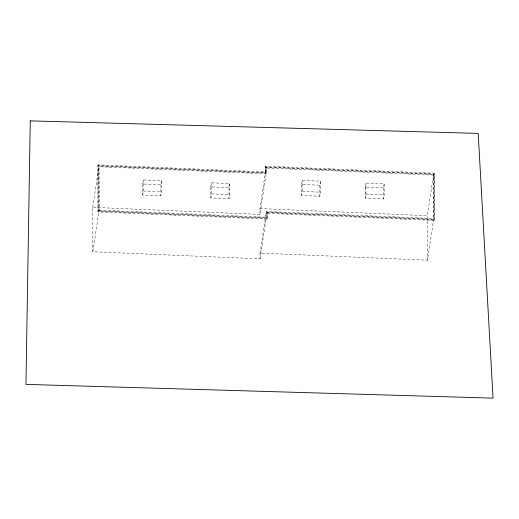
<?xml version="1.0" encoding="UTF-8"?>
<svg xmlns="http://www.w3.org/2000/svg" width="519" height="519" viewBox="0 0 519 519"><rect width="100%" height="100%" fill="white"/><g stroke="black" fill="none" stroke-linecap="round" stroke-linejoin="round"><path stroke-width="0.39" stroke-dasharray="2.6 1.95" d="M97.922 165.898L98.078 164.88L265.3 171.958L265.287 166.119L434.598 173.288L434.565 220.413L267.129 213.322L267.142 219.063L98.039 211.908L97.922 165.898L265.144 172.976L265.3 171.958M92.726 207.341L99.019 165.717L266.241 172.795L266.228 166.956L433.663 174.04L433.774 218.564L427.481 260.188L260.045 253.103L260.058 258.845L92.836 251.767L92.726 207.341L259.948 214.418L266.241 172.795M98.039 211.908L98.078 164.88M92.836 251.767L99.129 210.137L99.019 165.717M142.647 184.005L143.263 179.944L161.493 180.716L161.519 191.758L160.903 195.819L142.68 195.047L142.647 184.005L160.877 184.777L161.493 180.716M142.68 195.047L143.289 190.986L143.263 179.944M210.785 186.885L211.395 182.824L229.625 183.596L229.651 194.644L229.041 198.699L210.811 197.934L210.785 186.885L229.009 187.657L229.625 183.596M210.811 197.934L211.428 193.872L211.395 182.824M265.144 172.976L265.287 166.119M259.948 214.418L259.935 208.58L266.228 166.956M260.045 253.103L266.344 211.473L433.774 218.564M260.058 258.845L266.357 217.221L266.344 211.473M267.129 213.322L267.285 212.31L434.714 219.394M267.142 219.063L267.285 212.31M301.591 184.433L302.201 180.372L320.431 181.144L320.457 192.186L319.84 196.247L301.617 195.475L301.591 184.433L319.814 185.205L320.431 181.144M301.617 195.475L302.233 191.414L302.201 180.372M365.285 187.125L365.901 183.064L384.131 183.836L384.157 194.878L383.541 198.939L365.318 198.167L365.285 187.125L383.515 187.897L384.131 183.836M365.318 198.167L365.927 194.106L365.901 183.064M427.481 260.188L427.364 215.67L433.663 174.04M434.565 220.413L434.598 173.288M265.131 167.137L434.442 174.306M302.233 191.414L320.457 192.186M365.927 194.106L384.157 194.878M143.289 190.986L161.519 191.758M211.428 193.872L229.651 194.644M259.935 208.58L427.364 215.67M99.129 210.137L266.357 217.221M98.195 210.896L267.298 218.051M383.515 187.897L383.541 198.939M319.814 185.205L319.84 196.247M229.009 187.657L229.041 198.699M160.877 184.777L160.903 195.819M433.508 175.059L266.072 167.968L266.091 173.807L98.863 166.729L98.98 211.155L266.202 218.233L266.189 212.492L433.625 219.576L433.508 175.059"/><path stroke-width="0.78" d="M30.264 120.856L25.95 384.378L493.05 398.144L478.194 133.402L30.264 120.856"/></g></svg>
